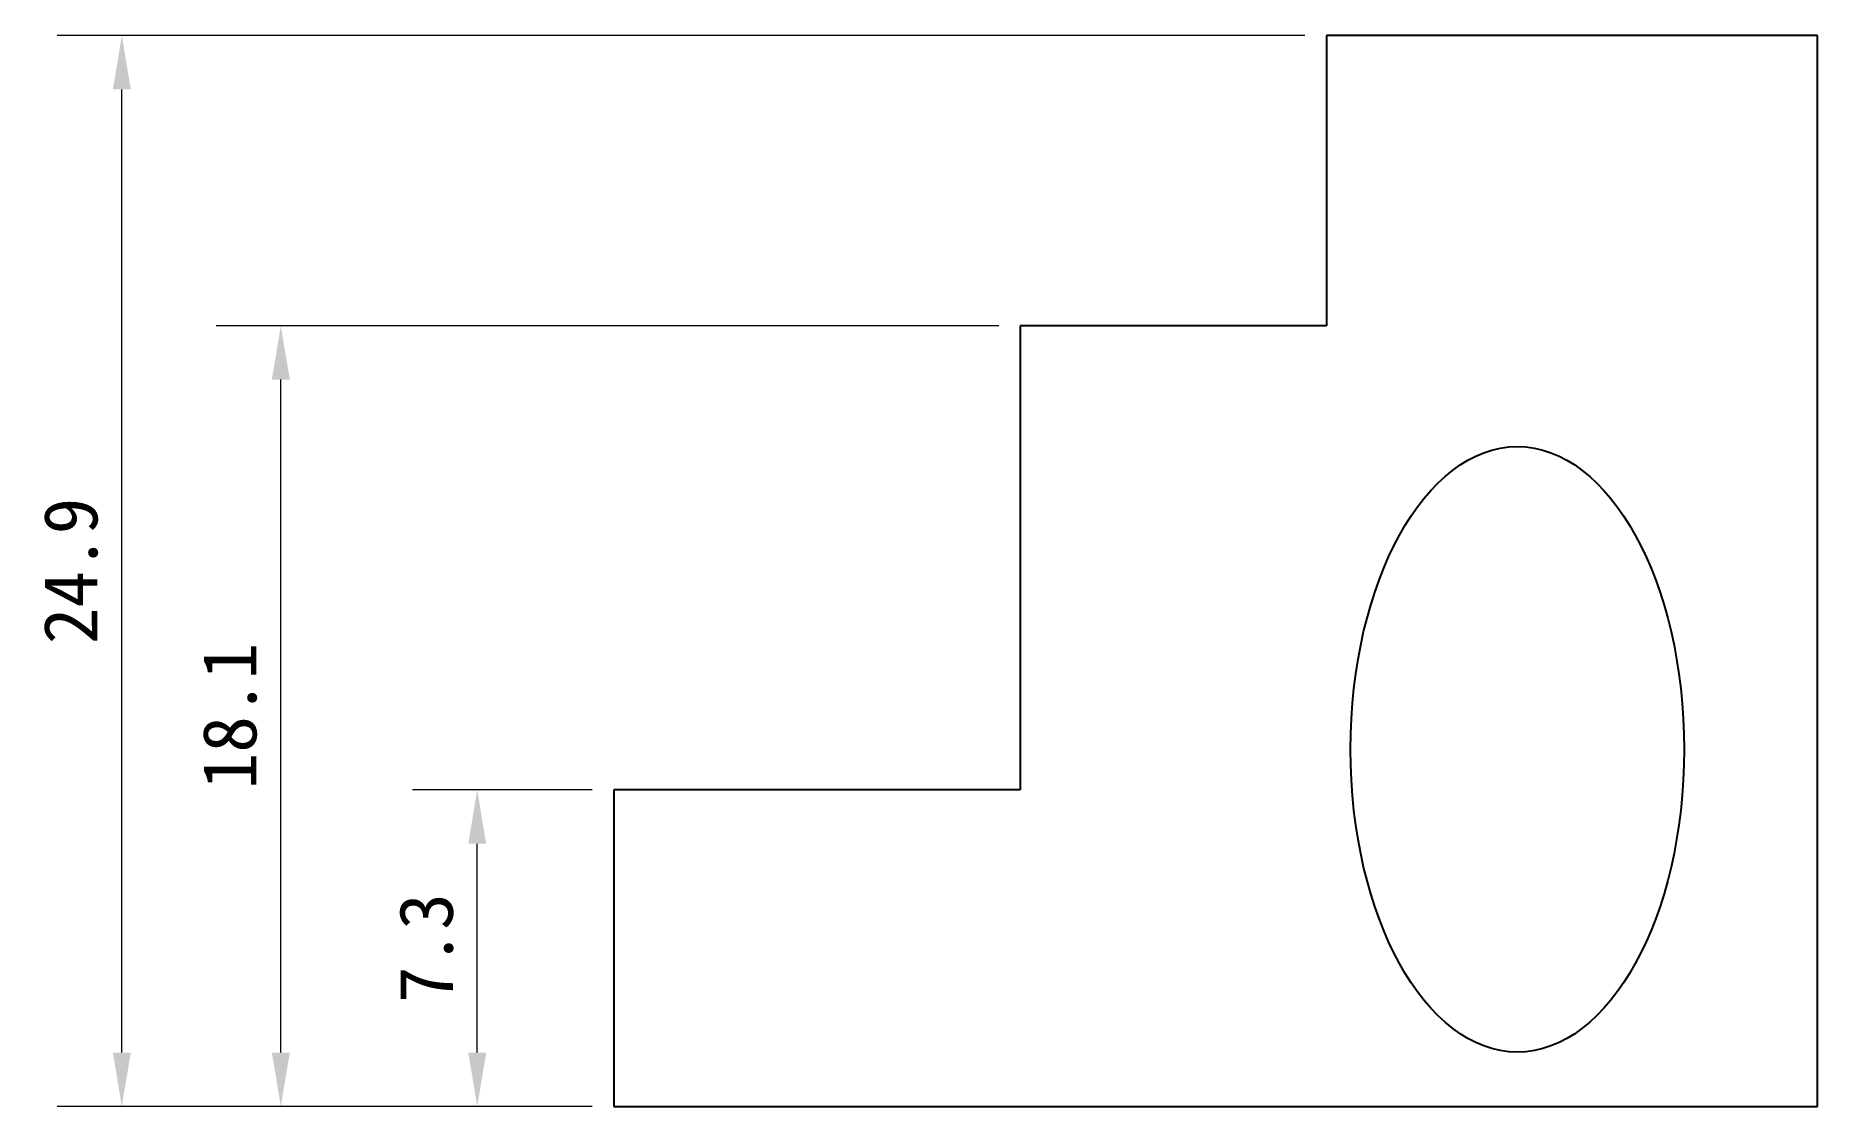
# Model space of a CAD drawing. Header units: centimetres. Extents: x 1424 to 1465.4, y 3419.8 to 3444.7.
import ezdxf

# ---------------------------------------------------------------- set-up
doc = ezdxf.new("R2010")
doc.units = ezdxf.units.CM
doc.header["$PDMODE"] = 35
doc.styles.add('文2.5', font='KAIU.TTF', dxfattribs={"height": 2.5})
doc.dimstyles.new('DIM2.5', dxfattribs={"dimtxt": 2.5, "dimasz": 2.5, "dimexe": 3, "dimexo": 1, "dimgap": 1, "dimtad": 1, "dimdec": 1, "dimdsep": 46, "dimtxsty": '文2.5', "dimcen": -2.5, "dimadec": 0, "dimazin": 0, "dimtfac": 1, "dimtdec": 1, "dimtmove": 0, "dimatfit": 3, "dimfxl": 1, "dimlwd": 15, "dimlwe": 15, "dimarcsym": 0})

# ---------------------------------------------------------------- blocks, each defined once
blk = doc.blocks.new('*D13')
at = {"color": 0, "linetype": 'Continuous', "lineweight": 15, "transparency": 16777216}
for p, q in [((1436.958, 3427.196), (1432.786, 3427.196)), ((1434.286, 3421.097), (1434.286, 3425.946)), ((1436.958, 3419.847), (1432.786, 3419.847))]:
    blk.add_line(p, q, dxfattribs=at)
at = {"color": 0, "transparency": 16777216}
for points in [[(1434.078, 3425.946), (1434.494, 3425.946), (1434.286, 3427.196)], [(1434.078, 3421.097), (1434.494, 3421.097), (1434.286, 3419.847)]]:
    blk.add_solid(points, dxfattribs=at)
at = {"layer": 'Defpoints', "color": 0, "transparency": 16777216}
for p in [(1434.286, 3427.196), (1437.458, 3427.196), (1437.458, 3419.847)]:
    blk.add_point(p, dxfattribs=at)
at = {"color": 0, "transparency": 16777216, "insert": (1433.105, 3423.522), "char_height": 1.25, "attachment_point": 5, "rotation": 90, "style": '文2.5'}
blk.add_mtext('7.3', dxfattribs=at)
blk = doc.blocks.new('*D14')
at = {"color": 0, "linetype": 'Continuous', "lineweight": 15, "transparency": 16777216}
for p, q in [((1446.396, 3437.975), (1428.225, 3437.975)), ((1429.725, 3421.097), (1429.725, 3436.725)), ((1436.958, 3419.847), (1428.225, 3419.847))]:
    blk.add_line(p, q, dxfattribs=at)
at = {"color": 0, "transparency": 16777216}
for points in [[(1429.517, 3436.725), (1429.934, 3436.725), (1429.725, 3437.975)], [(1429.517, 3421.097), (1429.934, 3421.097), (1429.725, 3419.847)]]:
    blk.add_solid(points, dxfattribs=at)
at = {"layer": 'Defpoints', "color": 0, "transparency": 16777216}
for p in [(1429.725, 3437.975), (1446.896, 3437.975), (1437.458, 3419.847)]:
    blk.add_point(p, dxfattribs=at)
at = {"color": 0, "transparency": 16777216, "insert": (1428.544, 3428.911), "char_height": 1.25, "attachment_point": 5, "rotation": 90, "style": '文2.5'}
blk.add_mtext('18.1', dxfattribs=at)
blk = doc.blocks.new('*D15')
at = {"color": 0, "linetype": 'Continuous', "lineweight": 15, "transparency": 16777216}
for p, q in [((1453.506, 3444.712), (1424.533, 3444.712)), ((1426.033, 3421.097), (1426.033, 3443.462)), ((1436.958, 3419.847), (1424.533, 3419.847))]:
    blk.add_line(p, q, dxfattribs=at)
at = {"color": 0, "transparency": 16777216}
for points in [[(1425.825, 3443.462), (1426.242, 3443.462), (1426.033, 3444.712)], [(1425.825, 3421.097), (1426.242, 3421.097), (1426.033, 3419.847)]]:
    blk.add_solid(points, dxfattribs=at)
at = {"layer": 'Defpoints', "color": 0, "transparency": 16777216}
for p in [(1426.033, 3444.712), (1454.006, 3444.712), (1437.458, 3419.847)]:
    blk.add_point(p, dxfattribs=at)
at = {"color": 0, "transparency": 16777216, "insert": (1424.852, 3432.28), "char_height": 1.25, "attachment_point": 5, "rotation": 90, "style": '文2.5'}
blk.add_mtext('24.9', dxfattribs=at)

msp = doc.modelspace()

# ---------------------------------------------------------------- linework, layer by layer
for p, q in [((1465.406, 3444.712), (1454.006, 3444.712)), ((1454.006, 3444.712), (1454.006, 3437.975)), ((1465.406, 3419.847), (1465.406, 3444.712)), ((1454.006, 3437.975), (1446.896, 3437.975)), ((1446.896, 3437.975), (1446.896, 3427.196)), ((1446.896, 3427.196), (1437.458, 3427.196)), ((1437.458, 3427.196), (1437.458, 3419.847)), ((1437.458, 3419.847), (1465.406, 3419.847))]:
    msp.add_line(p, q)
msp.add_ellipse((1458.439, 3428.138), major_axis=(0, 7.031), ratio=0.550892)

# ---------------------------------------------------------------- dimensions: what is measured, and where the dimension line sits
for base, p2, picture, middle in [((1426.033, 3444.712), (1454.006, 3444.712), '*D15', (1424.852, 3432.28)), ((1429.725, 3437.975), (1446.896, 3437.975), '*D14', (1428.544, 3428.911)), ((1434.286, 3427.196), (1437.458, 3427.196), '*D13', (1433.105, 3423.522))]:
    dim = msp.add_linear_dim(base=base, p1=(1437.458, 3419.847), p2=p2, angle=90, dimstyle='DIM2.5')
    dim.commit()
    dim.dimension.update_dxf_attribs({"geometry": picture, "text_midpoint": middle})

doc.saveas('drawing.dxf')
